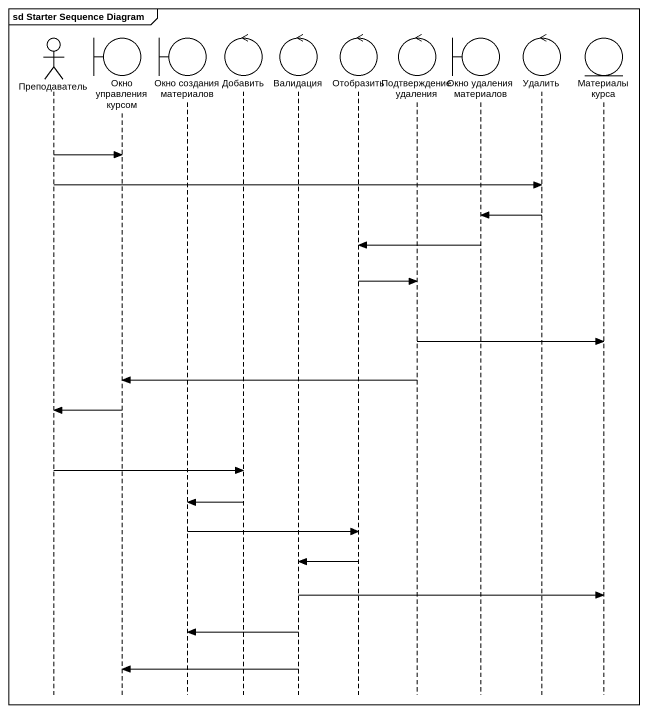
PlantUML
@startuml
mainframe sd Starter Sequence Diagram
hide footbox
actor Преподаватель
boundary "Окно управления курсом" as Окно_управления_курсом
boundary "Окно создания материалов" as Окно_создания_материалов
control Добавить
control Валидация
control Отобразить
control "Подтверждение удаления" as Подтверждение_удаления
boundary "Окно удаления материалов" as Окно_удаления_материалов
control Удалить
entity "Материалы курса" as Материалы_курса

Преподаватель -> Окно_управления_курсом
Преподаватель -> Удалить
Удалить -> Окно_удаления_материалов
Окно_удаления_материалов -> Отобразить
Отобразить -> Подтверждение_удаления
Подтверждение_удаления -> Материалы_курса
Подтверждение_удаления -> Окно_управления_курсом
Окно_управления_курсом -> Преподаватель
Преподаватель -> Добавить
Добавить -> Окно_создания_материалов
Окно_создания_материалов -> Отобразить
Отобразить -> Валидация
Валидация -> Материалы_курса
Валидация -> Окно_создания_материалов
Валидация -> Окно_управления_курсом
@enduml
